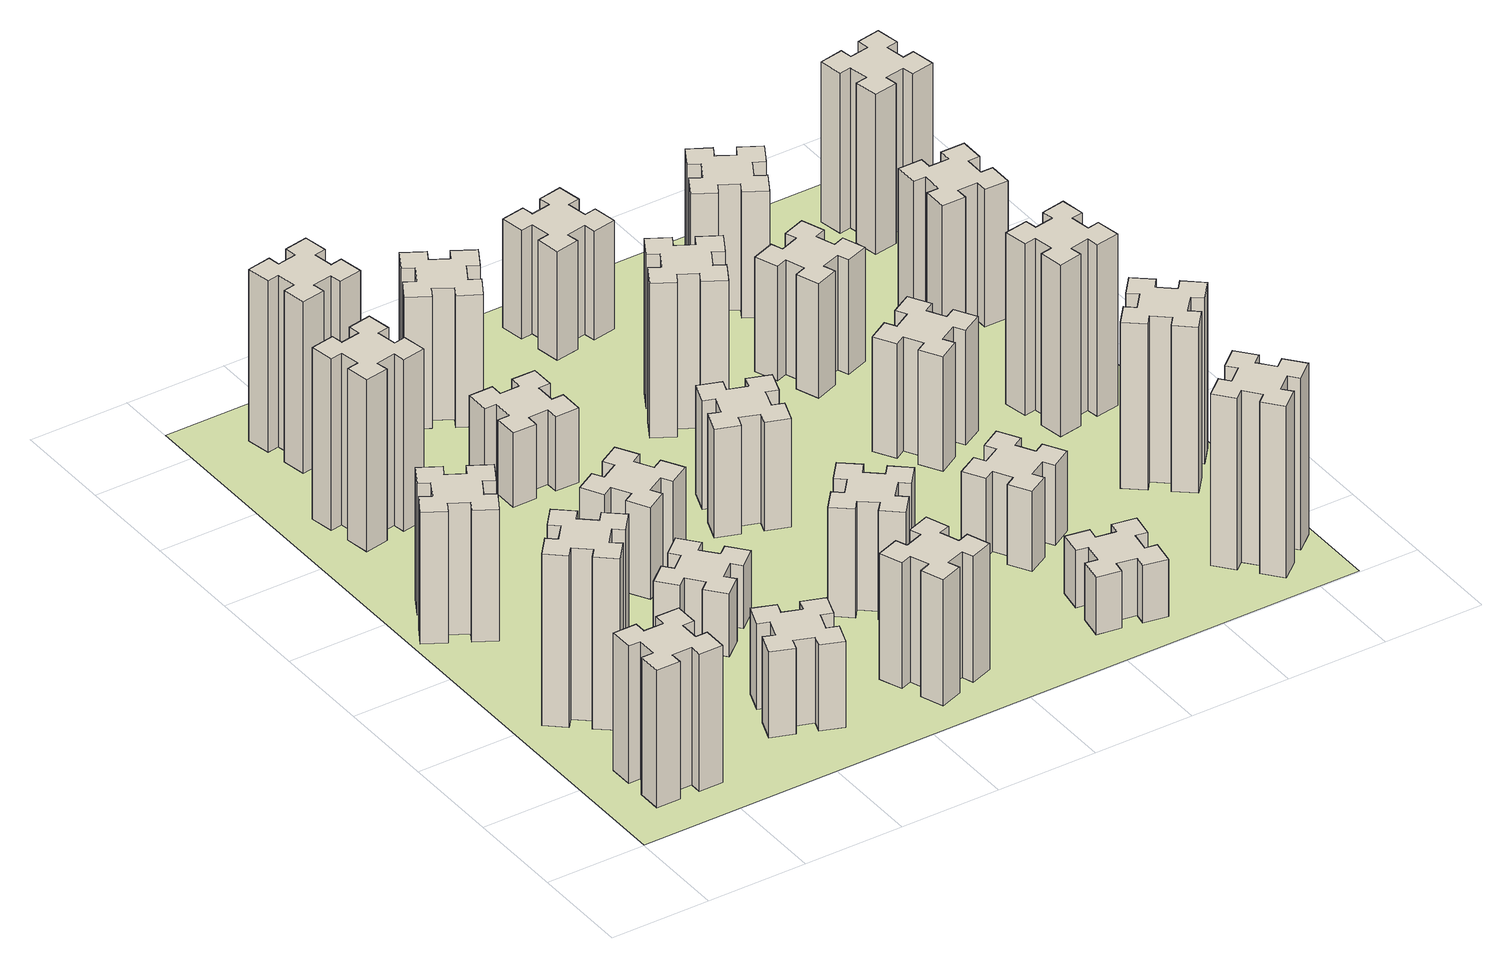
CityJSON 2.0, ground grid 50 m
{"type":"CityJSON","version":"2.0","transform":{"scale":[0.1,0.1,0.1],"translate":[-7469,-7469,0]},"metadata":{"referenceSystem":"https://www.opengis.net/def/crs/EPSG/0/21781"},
"CityObjects":{
"building1":{"type":"Building","attributes":{"class":"1000","function":"1000","usage":"1000","yearOfConstruction":2016,"roofType":"1000","measuredHeight":72,"storeysAboveGround":30,"storeysBelowGround":0},"geometry":[{"type":"Solid","lod":"1","boundaries":[[[[0,1,2,3,4,5,6,7,8,9,10,11,12,13,14,15,16,17,18,19]],[[17,16,20,21]],[[16,15,22,20]],[[15,14,23,22]],[[14,13,24,23]],[[13,12,25,24]],[[12,11,26,25]],[[11,10,27,26]],[[10,9,28,27]],[[9,8,29,28]],[[8,7,30,29]],[[7,6,31,30]],[[6,5,32,31]],[[5,4,33,32]],[[4,3,34,33]],[[3,2,35,34]],[[2,1,36,35]],[[1,0,37,36]],[[0,19,38,37]],[[19,18,39,38]],[[18,17,21,39]],[[24,25,26,27,28,29,30,31,32,33,34,35,36,37,38,39,21,20,22,23]]]]}]},
"building2":{"type":"Building","attributes":{"class":"1000","function":"1000","usage":"1000","yearOfConstruction":2016,"roofType":"1000","measuredHeight":90,"storeysAboveGround":30,"storeysBelowGround":0},"geometry":[{"type":"Solid","lod":"1","boundaries":[[[[40,41,42,43,44,45,46,47,48,49,50,51,52,53,54,55,56,57,58,59]],[[57,56,60,61]],[[56,55,62,60]],[[55,54,63,62]],[[54,53,64,63]],[[53,52,65,64]],[[52,51,66,65]],[[51,50,67,66]],[[50,49,68,67]],[[49,48,69,68]],[[48,47,70,69]],[[47,46,71,70]],[[46,45,72,71]],[[45,44,73,72]],[[44,43,74,73]],[[43,42,75,74]],[[42,41,76,75]],[[41,40,77,76]],[[40,59,78,77]],[[59,58,79,78]],[[58,57,61,79]],[[64,65,66,67,68,69,70,71,72,73,74,75,76,77,78,79,61,60,62,63]]]]}]},
"building3":{"type":"Building","attributes":{"class":"1000","function":"1000","usage":"1000","yearOfConstruction":2016,"roofType":"1000","measuredHeight":69,"storeysAboveGround":30,"storeysBelowGround":0},"geometry":[{"type":"Solid","lod":"1","boundaries":[[[[80,81,82,83,84,85,86,87,88,89,90,91,92,93,94,95,96,97,98,99]],[[97,96,100,101]],[[96,95,102,100]],[[95,94,103,102]],[[94,93,104,103]],[[93,92,105,104]],[[92,91,106,105]],[[91,90,107,106]],[[90,89,108,107]],[[89,88,109,108]],[[88,87,110,109]],[[87,86,111,110]],[[86,85,112,111]],[[85,84,113,112]],[[84,83,114,113]],[[83,82,115,114]],[[82,81,116,115]],[[81,80,117,116]],[[80,99,118,117]],[[99,98,119,118]],[[98,97,101,119]],[[104,105,106,107,108,109,110,111,112,113,114,115,116,117,118,119,101,100,102,103]]]]}]},
"building4":{"type":"Building","attributes":{"class":"1000","function":"1000","usage":"1000","yearOfConstruction":2016,"roofType":"1000","measuredHeight":90,"storeysAboveGround":30,"storeysBelowGround":0},"geometry":[{"type":"Solid","lod":"1","boundaries":[[[[120,121,122,123,124,125,126,127,128,129,130,131,132,133,134,135,136,137,138,139]],[[137,136,140,141]],[[136,135,142,140]],[[135,134,143,142]],[[134,133,144,143]],[[133,132,145,144]],[[132,131,146,145]],[[131,130,147,146]],[[130,129,148,147]],[[129,128,149,148]],[[128,127,150,149]],[[127,126,151,150]],[[126,125,152,151]],[[125,124,153,152]],[[124,123,154,153]],[[123,122,155,154]],[[122,121,156,155]],[[121,120,157,156]],[[120,139,158,157]],[[139,138,159,158]],[[138,137,141,159]],[[144,145,146,147,148,149,150,151,152,153,154,155,156,157,158,159,141,140,142,143]]]]}]},
"building5":{"type":"Building","attributes":{"class":"1000","function":"1000","usage":"1000","yearOfConstruction":2016,"roofType":"1000","measuredHeight":45,"storeysAboveGround":30,"storeysBelowGround":0},"geometry":[{"type":"Solid","lod":"1","boundaries":[[[[160,161,162,163,164,165,166,167,168,169,170,171,172,173,174,175,176,177,178,179]],[[177,176,180,181]],[[176,175,182,180]],[[175,174,183,182]],[[174,173,184,183]],[[173,172,185,184]],[[172,171,186,185]],[[171,170,187,186]],[[170,169,188,187]],[[169,168,189,188]],[[168,167,190,189]],[[167,166,191,190]],[[166,165,192,191]],[[165,164,193,192]],[[164,163,194,193]],[[163,162,195,194]],[[162,161,196,195]],[[161,160,197,196]],[[160,179,198,197]],[[179,178,199,198]],[[178,177,181,199]],[[184,185,186,187,188,189,190,191,192,193,194,195,196,197,198,199,181,180,182,183]]]]}]},
"building6":{"type":"Building","attributes":{"class":"1000","function":"1000","usage":"1000","yearOfConstruction":2016,"roofType":"1000","measuredHeight":90,"storeysAboveGround":30,"storeysBelowGround":0},"geometry":[{"type":"Solid","lod":"1","boundaries":[[[[200,201,202,203,204,205,206,207,208,209,210,211,212,213,214,215,216,217,218,219]],[[217,216,220,221]],[[216,215,222,220]],[[215,214,223,222]],[[214,213,224,223]],[[213,212,225,224]],[[212,211,226,225]],[[211,210,227,226]],[[210,209,228,227]],[[209,208,229,228]],[[208,207,230,229]],[[207,206,231,230]],[[206,205,232,231]],[[205,204,233,232]],[[204,203,234,233]],[[203,202,235,234]],[[202,201,236,235]],[[201,200,237,236]],[[200,219,238,237]],[[219,218,239,238]],[[218,217,221,239]],[[224,225,226,227,228,229,230,231,232,233,234,235,236,237,238,239,221,220,222,223]]]]}]},
"building7":{"type":"Building","attributes":{"class":"1000","function":"1000","usage":"1000","yearOfConstruction":2016,"roofType":"1000","measuredHeight":33,"storeysAboveGround":30,"storeysBelowGround":0},"geometry":[{"type":"Solid","lod":"1","boundaries":[[[[240,241,242,243,244,245,246,247,248,249,250,251,252,253,254,255,256,257,258,259]],[[257,256,260,261]],[[256,255,262,260]],[[255,254,263,262]],[[254,253,264,263]],[[253,252,265,264]],[[252,251,266,265]],[[251,250,267,266]],[[250,249,268,267]],[[249,248,269,268]],[[248,247,270,269]],[[247,246,271,270]],[[246,245,272,271]],[[245,244,273,272]],[[244,243,274,273]],[[243,242,275,274]],[[242,241,276,275]],[[241,240,277,276]],[[240,259,278,277]],[[259,258,279,278]],[[258,257,261,279]],[[264,265,266,267,268,269,270,271,272,273,274,275,276,277,278,279,261,260,262,263]]]]}]},
"building8":{"type":"Building","attributes":{"class":"1000","function":"1000","usage":"1000","yearOfConstruction":2016,"roofType":"1000","measuredHeight":48,"storeysAboveGround":30,"storeysBelowGround":0},"geometry":[{"type":"Solid","lod":"1","boundaries":[[[[280,281,282,283,284,285,286,287,288,289,290,291,292,293,294,295,296,297,298,299]],[[297,296,300,301]],[[296,295,302,300]],[[295,294,303,302]],[[294,293,304,303]],[[293,292,305,304]],[[292,291,306,305]],[[291,290,307,306]],[[290,289,308,307]],[[289,288,309,308]],[[288,287,310,309]],[[287,286,311,310]],[[286,285,312,311]],[[285,284,313,312]],[[284,283,314,313]],[[283,282,315,314]],[[282,281,316,315]],[[281,280,317,316]],[[280,299,318,317]],[[299,298,319,318]],[[298,297,301,319]],[[304,305,306,307,308,309,310,311,312,313,314,315,316,317,318,319,301,300,302,303]]]]}]},
"building9":{"type":"Building","attributes":{"class":"1000","function":"1000","usage":"1000","yearOfConstruction":2016,"roofType":"1000","measuredHeight":66,"storeysAboveGround":30,"storeysBelowGround":0},"geometry":[{"type":"Solid","lod":"1","boundaries":[[[[320,321,322,323,324,325,326,327,328,329,330,331,332,333,334,335,336,337,338,339]],[[337,336,340,341]],[[336,335,342,340]],[[335,334,343,342]],[[334,333,344,343]],[[333,332,345,344]],[[332,331,346,345]],[[331,330,347,346]],[[330,329,348,347]],[[329,328,349,348]],[[328,327,350,349]],[[327,326,351,350]],[[326,325,352,351]],[[325,324,353,352]],[[324,323,354,353]],[[323,322,355,354]],[[322,321,356,355]],[[321,320,357,356]],[[320,339,358,357]],[[339,338,359,358]],[[338,337,341,359]],[[344,345,346,347,348,349,350,351,352,353,354,355,356,357,358,359,341,340,342,343]]]]}]},
"building10":{"type":"Building","attributes":{"class":"1000","function":"1000","usage":"1000","yearOfConstruction":2016,"roofType":"1000","measuredHeight":39,"storeysAboveGround":30,"storeysBelowGround":0},"geometry":[{"type":"Solid","lod":"1","boundaries":[[[[360,361,362,363,364,365,366,367,368,369,370,371,372,373,374,375,376,377,378,379]],[[377,376,380,381]],[[376,375,382,380]],[[375,374,383,382]],[[374,373,384,383]],[[373,372,385,384]],[[372,371,386,385]],[[371,370,387,386]],[[370,369,388,387]],[[369,368,389,388]],[[368,367,390,389]],[[367,366,391,390]],[[366,365,392,391]],[[365,364,393,392]],[[364,363,394,393]],[[363,362,395,394]],[[362,361,396,395]],[[361,360,397,396]],[[360,379,398,397]],[[379,378,399,398]],[[378,377,381,399]],[[384,385,386,387,388,389,390,391,392,393,394,395,396,397,398,399,381,380,382,383]]]]}]},
"building11":{"type":"Building","attributes":{"class":"1000","function":"1000","usage":"1000","yearOfConstruction":2016,"roofType":"1000","measuredHeight":69,"storeysAboveGround":30,"storeysBelowGround":0},"geometry":[{"type":"Solid","lod":"1","boundaries":[[[[400,401,402,403,404,405,406,407,408,409,410,411,412,413,414,415,416,417,418,419]],[[417,416,420,421]],[[416,415,422,420]],[[415,414,423,422]],[[414,413,424,423]],[[413,412,425,424]],[[412,411,426,425]],[[411,410,427,426]],[[410,409,428,427]],[[409,408,429,428]],[[408,407,430,429]],[[407,406,431,430]],[[406,405,432,431]],[[405,404,433,432]],[[404,403,434,433]],[[403,402,435,434]],[[402,401,436,435]],[[401,400,437,436]],[[400,419,438,437]],[[419,418,439,438]],[[418,417,421,439]],[[424,425,426,427,428,429,430,431,432,433,434,435,436,437,438,439,421,420,422,423]]]]}]},
"building12":{"type":"Building","attributes":{"class":"1000","function":"1000","usage":"1000","yearOfConstruction":2016,"roofType":"1000","measuredHeight":57,"storeysAboveGround":30,"storeysBelowGround":0},"geometry":[{"type":"Solid","lod":"1","boundaries":[[[[440,441,442,443,444,445,446,447,448,449,450,451,452,453,454,455,456,457,458,459]],[[457,456,460,461]],[[456,455,462,460]],[[455,454,463,462]],[[454,453,464,463]],[[453,452,465,464]],[[452,451,466,465]],[[451,450,467,466]],[[450,449,468,467]],[[449,448,469,468]],[[448,447,470,469]],[[447,446,471,470]],[[446,445,472,471]],[[445,444,473,472]],[[444,443,474,473]],[[443,442,475,474]],[[442,441,476,475]],[[441,440,477,476]],[[440,459,478,477]],[[459,458,479,478]],[[458,457,461,479]],[[464,465,466,467,468,469,470,471,472,473,474,475,476,477,478,479,461,460,462,463]]]]}]},
"building13":{"type":"Building","attributes":{"class":"1000","function":"1000","usage":"1000","yearOfConstruction":2016,"roofType":"1000","measuredHeight":57,"storeysAboveGround":30,"storeysBelowGround":0},"geometry":[{"type":"Solid","lod":"1","boundaries":[[[[480,481,482,483,484,485,486,487,488,489,490,491,492,493,494,495,496,497,498,499]],[[497,496,500,501]],[[496,495,502,500]],[[495,494,503,502]],[[494,493,504,503]],[[493,492,505,504]],[[492,491,506,505]],[[491,490,507,506]],[[490,489,508,507]],[[489,488,509,508]],[[488,487,510,509]],[[487,486,511,510]],[[486,485,512,511]],[[485,484,513,512]],[[484,483,514,513]],[[483,482,515,514]],[[482,481,516,515]],[[481,480,517,516]],[[480,499,518,517]],[[499,498,519,518]],[[498,497,501,519]],[[504,505,506,507,508,509,510,511,512,513,514,515,516,517,518,519,501,500,502,503]]]]}]},
"building14":{"type":"Building","attributes":{"class":"1000","function":"1000","usage":"1000","yearOfConstruction":2016,"roofType":"1000","measuredHeight":81,"storeysAboveGround":30,"storeysBelowGround":0},"geometry":[{"type":"Solid","lod":"1","boundaries":[[[[520,521,522,523,524,525,526,527,528,529,530,531,532,533,534,535,536,537,538,539]],[[537,536,540,541]],[[536,535,542,540]],[[535,534,543,542]],[[534,533,544,543]],[[533,532,545,544]],[[532,531,546,545]],[[531,530,547,546]],[[530,529,548,547]],[[529,528,549,548]],[[528,527,550,549]],[[527,526,551,550]],[[526,525,552,551]],[[525,524,553,552]],[[524,523,554,553]],[[523,522,555,554]],[[522,521,556,555]],[[521,520,557,556]],[[520,539,558,557]],[[539,538,559,558]],[[538,537,541,559]],[[544,545,546,547,548,549,550,551,552,553,554,555,556,557,558,559,541,540,542,543]]]]}]},
"building15":{"type":"Building","attributes":{"class":"1000","function":"1000","usage":"1000","yearOfConstruction":2016,"roofType":"1000","measuredHeight":30,"storeysAboveGround":30,"storeysBelowGround":0},"geometry":[{"type":"Solid","lod":"1","boundaries":[[[[560,561,562,563,564,565,566,567,568,569,570,571,572,573,574,575,576,577,578,579]],[[577,576,580,581]],[[576,575,582,580]],[[575,574,583,582]],[[574,573,584,583]],[[573,572,585,584]],[[572,571,586,585]],[[571,570,587,586]],[[570,569,588,587]],[[569,568,589,588]],[[568,567,590,589]],[[567,566,591,590]],[[566,565,592,591]],[[565,564,593,592]],[[564,563,594,593]],[[563,562,595,594]],[[562,561,596,595]],[[561,560,597,596]],[[560,579,598,597]],[[579,578,599,598]],[[578,577,581,599]],[[584,585,586,587,588,589,590,591,592,593,594,595,596,597,598,599,581,580,582,583]]]]}]},
"building16":{"type":"Building","attributes":{"class":"1000","function":"1000","usage":"1000","yearOfConstruction":2016,"roofType":"1000","measuredHeight":57,"storeysAboveGround":30,"storeysBelowGround":0},"geometry":[{"type":"Solid","lod":"1","boundaries":[[[[600,601,602,603,604,605,606,607,608,609,610,611,612,613,614,615,616,617,618,619]],[[617,616,620,621]],[[616,615,622,620]],[[615,614,623,622]],[[614,613,624,623]],[[613,612,625,624]],[[612,611,626,625]],[[611,610,627,626]],[[610,609,628,627]],[[609,608,629,628]],[[608,607,630,629]],[[607,606,631,630]],[[606,605,632,631]],[[605,604,633,632]],[[604,603,634,633]],[[603,602,635,634]],[[602,601,636,635]],[[601,600,637,636]],[[600,619,638,637]],[[619,618,639,638]],[[618,617,621,639]],[[624,625,626,627,628,629,630,631,632,633,634,635,636,637,638,639,621,620,622,623]]]]}]},
"building17":{"type":"Building","attributes":{"class":"1000","function":"1000","usage":"1000","yearOfConstruction":2016,"roofType":"1000","measuredHeight":42,"storeysAboveGround":30,"storeysBelowGround":0},"geometry":[{"type":"Solid","lod":"1","boundaries":[[[[640,641,642,643,644,645,646,647,648,649,650,651,652,653,654,655,656,657,658,659]],[[657,656,660,661]],[[656,655,662,660]],[[655,654,663,662]],[[654,653,664,663]],[[653,652,665,664]],[[652,651,666,665]],[[651,650,667,666]],[[650,649,668,667]],[[649,648,669,668]],[[648,647,670,669]],[[647,646,671,670]],[[646,645,672,671]],[[645,644,673,672]],[[644,643,674,673]],[[643,642,675,674]],[[642,641,676,675]],[[641,640,677,676]],[[640,659,678,677]],[[659,658,679,678]],[[658,657,661,679]],[[664,665,666,667,668,669,670,671,672,673,674,675,676,677,678,679,661,660,662,663]]]]}]},
"building18":{"type":"Building","attributes":{"class":"1000","function":"1000","usage":"1000","yearOfConstruction":2016,"roofType":"1000","measuredHeight":60,"storeysAboveGround":30,"storeysBelowGround":0},"geometry":[{"type":"Solid","lod":"1","boundaries":[[[[680,681,682,683,684,685,686,687,688,689,690,691,692,693,694,695,696,697,698,699]],[[697,696,700,701]],[[696,695,702,700]],[[695,694,703,702]],[[694,693,704,703]],[[693,692,705,704]],[[692,691,706,705]],[[691,690,707,706]],[[690,689,708,707]],[[689,688,709,708]],[[688,687,710,709]],[[687,686,711,710]],[[686,685,712,711]],[[685,684,713,712]],[[684,683,714,713]],[[683,682,715,714]],[[682,681,716,715]],[[681,680,717,716]],[[680,699,718,717]],[[699,698,719,718]],[[698,697,701,719]],[[704,705,706,707,708,709,710,711,712,713,714,715,716,717,718,719,701,700,702,703]]]]}]},
"building19":{"type":"Building","attributes":{"class":"1000","function":"1000","usage":"1000","yearOfConstruction":2016,"roofType":"1000","measuredHeight":60,"storeysAboveGround":30,"storeysBelowGround":0},"geometry":[{"type":"Solid","lod":"1","boundaries":[[[[720,721,722,723,724,725,726,727,728,729,730,731,732,733,734,735,736,737,738,739]],[[737,736,740,741]],[[736,735,742,740]],[[735,734,743,742]],[[734,733,744,743]],[[733,732,745,744]],[[732,731,746,745]],[[731,730,747,746]],[[730,729,748,747]],[[729,728,749,748]],[[728,727,750,749]],[[727,726,751,750]],[[726,725,752,751]],[[725,724,753,752]],[[724,723,754,753]],[[723,722,755,754]],[[722,721,756,755]],[[721,720,757,756]],[[720,739,758,757]],[[739,738,759,758]],[[738,737,741,759]],[[744,745,746,747,748,749,750,751,752,753,754,755,756,757,758,759,741,740,742,743]]]]}]},
"building20":{"type":"Building","attributes":{"class":"1000","function":"1000","usage":"1000","yearOfConstruction":2016,"roofType":"1000","measuredHeight":90,"storeysAboveGround":30,"storeysBelowGround":0},"geometry":[{"type":"Solid","lod":"1","boundaries":[[[[760,761,762,763,764,765,766,767,768,769,770,771,772,773,774,775,776,777,778,779]],[[777,776,780,781]],[[776,775,782,780]],[[775,774,783,782]],[[774,773,784,783]],[[773,772,785,784]],[[772,771,786,785]],[[771,770,787,786]],[[770,769,788,787]],[[769,768,789,788]],[[768,767,790,789]],[[767,766,791,790]],[[766,765,792,791]],[[765,764,793,792]],[[764,763,794,793]],[[763,762,795,794]],[[762,761,796,795]],[[761,760,797,796]],[[760,779,798,797]],[[779,778,799,798]],[[778,777,781,799]],[[784,785,786,787,788,789,790,791,792,793,794,795,796,797,798,799,781,780,782,783]]]]}]},
"building21":{"type":"Building","attributes":{"class":"1000","function":"1000","usage":"1000","yearOfConstruction":2016,"roofType":"1000","measuredHeight":66,"storeysAboveGround":30,"storeysBelowGround":0},"geometry":[{"type":"Solid","lod":"1","boundaries":[[[[800,801,802,803,804,805,806,807,808,809,810,811,812,813,814,815,816,817,818,819]],[[817,816,820,821]],[[816,815,822,820]],[[815,814,823,822]],[[814,813,824,823]],[[813,812,825,824]],[[812,811,826,825]],[[811,810,827,826]],[[810,809,828,827]],[[809,808,829,828]],[[808,807,830,829]],[[807,806,831,830]],[[806,805,832,831]],[[805,804,833,832]],[[804,803,834,833]],[[803,802,835,834]],[[802,801,836,835]],[[801,800,837,836]],[[800,819,838,837]],[[819,818,839,838]],[[818,817,821,839]],[[824,825,826,827,828,829,830,831,832,833,834,835,836,837,838,839,821,820,822,823]]]]}]},
"building22":{"type":"Building","attributes":{"class":"1000","function":"1000","usage":"1000","yearOfConstruction":2016,"roofType":"1000","measuredHeight":87,"storeysAboveGround":30,"storeysBelowGround":0},"geometry":[{"type":"Solid","lod":"1","boundaries":[[[[840,841,842,843,844,845,846,847,848,849,850,851,852,853,854,855,856,857,858,859]],[[857,856,860,861]],[[856,855,862,860]],[[855,854,863,862]],[[854,853,864,863]],[[853,852,865,864]],[[852,851,866,865]],[[851,850,867,866]],[[850,849,868,867]],[[849,848,869,868]],[[848,847,870,869]],[[847,846,871,870]],[[846,845,872,871]],[[845,844,873,872]],[[844,843,874,873]],[[843,842,875,874]],[[842,841,876,875]],[[841,840,877,876]],[[840,859,878,877]],[[859,858,879,878]],[[858,857,861,879]],[[864,865,866,867,868,869,870,871,872,873,874,875,876,877,878,879,861,860,862,863]]]]}]},
"building23":{"type":"Building","attributes":{"class":"1000","function":"1000","usage":"1000","yearOfConstruction":2016,"roofType":"1000","measuredHeight":90,"storeysAboveGround":30,"storeysBelowGround":0},"geometry":[{"type":"Solid","lod":"1","boundaries":[[[[880,881,882,883,884,885,886,887,888,889,890,891,892,893,894,895,896,897,898,899]],[[897,896,900,901]],[[896,895,902,900]],[[895,894,903,902]],[[894,893,904,903]],[[893,892,905,904]],[[892,891,906,905]],[[891,890,907,906]],[[890,889,908,907]],[[889,888,909,908]],[[888,887,910,909]],[[887,886,911,910]],[[886,885,912,911]],[[885,884,913,912]],[[884,883,914,913]],[[883,882,915,914]],[[882,881,916,915]],[[881,880,917,916]],[[880,899,918,917]],[[899,898,919,918]],[[898,897,901,919]],[[904,905,906,907,908,909,910,911,912,913,914,915,916,917,918,919,901,900,902,903]]]]}]},
"building24":{"type":"Building","attributes":{"class":"1000","function":"1000","usage":"1000","yearOfConstruction":2016,"roofType":"1000","measuredHeight":72,"storeysAboveGround":30,"storeysBelowGround":0},"geometry":[{"type":"Solid","lod":"1","boundaries":[[[[920,921,922,923,924,925,926,927,928,929,930,931,932,933,934,935,936,937,938,939]],[[937,936,940,941]],[[936,935,942,940]],[[935,934,943,942]],[[934,933,944,943]],[[933,932,945,944]],[[932,931,946,945]],[[931,930,947,946]],[[930,929,948,947]],[[929,928,949,948]],[[928,927,950,949]],[[927,926,951,950]],[[926,925,952,951]],[[925,924,953,952]],[[924,923,954,953]],[[923,922,955,954]],[[922,921,956,955]],[[921,920,957,956]],[[920,939,958,957]],[[939,938,959,958]],[[938,937,941,959]],[[944,945,946,947,948,949,950,951,952,953,954,955,956,957,958,959,941,940,942,943]]]]}]},
"building25":{"type":"Building","attributes":{"class":"1000","function":"1000","usage":"1000","yearOfConstruction":2016,"roofType":"1000","measuredHeight":84,"storeysAboveGround":30,"storeysBelowGround":0},"geometry":[{"type":"Solid","lod":"1","boundaries":[[[[960,961,962,963,964,965,966,967,968,969,970,971,972,973,974,975,976,977,978,979]],[[977,976,980,981]],[[976,975,982,980]],[[975,974,983,982]],[[974,973,984,983]],[[973,972,985,984]],[[972,971,986,985]],[[971,970,987,986]],[[970,969,988,987]],[[969,968,989,988]],[[968,967,990,989]],[[967,966,991,990]],[[966,965,992,991]],[[965,964,993,992]],[[964,963,994,993]],[[963,962,995,994]],[[962,961,996,995]],[[961,960,997,996]],[[960,979,998,997]],[[979,978,999,998]],[[978,977,981,999]],[[984,985,986,987,988,989,990,991,992,993,994,995,996,997,998,999,981,980,982,983]]]]}]},
"landuse1":{"type":"LandUse","attributes":{"name":"plot1","function":"1010"},"geometry":[{"type":"MultiSurface","lod":"1","boundaries":[[[1000,1001,1002,1003]]]}]}
},
"vertices":[
[325,265,0],[425,265,0],[425,205,0],[545,205,0],[545,325,0],[485,325,0],[485,425,0],[545,425,0],[545,545,0],[425,545,0],[425,485,0],[325,485,0],[325,545,0],[205,545,0],[205,425,0],[265,425,0],[265,325,0],[205,325,0],[205,205,0],[325,205,0],[265,325,720],[205,325,720],[265,425,720],[205,425,720],[205,545,720],[325,545,720],[325,485,720],[425,485,720],[425,545,720],[545,545,720],[545,425,720],[485,425,720],[485,325,720],[545,325,720],[545,205,720],[425,205,720],[425,265,720],[325,265,720],[325,205,720],[205,205,720],
[484,1067,0],[408,1132,0],[446,1178,0],[354,1255,0],[277,1163,0],[323,1124,0],[259,1048,0],[213,1086,0],[136,994,0],[228,917,0],[266,963,0],[343,899,0],[304,853,0],[396,776,0],[473,868,0],[427,906,0],[492,983,0],[538,944,0],[615,1036,0],[523,1113,0],[492,983,900],[538,944,900],[427,906,900],[473,868,900],[396,776,900],[304,853,900],[343,899,900],[266,963,900],[228,917,900],[136,994,900],[213,1086,900],[259,1048,900],[323,1124,900],[277,1163,900],[354,1255,900],[446,1178,900],[408,1132,900],[484,1067,900],[523,1113,900],[615,1036,900],
[374,1926,0],[287,1976,0],[317,2028,0],[213,2088,0],[153,1984,0],[205,1954,0],[155,1867,0],[103,1897,0],[43,1793,0],[147,1733,0],[177,1785,0],[264,1735,0],[234,1683,0],[338,1623,0],[398,1727,0],[346,1757,0],[396,1844,0],[448,1814,0],[508,1918,0],[404,1978,0],[396,1844,690],[448,1814,690],[346,1757,690],[398,1727,690],[338,1623,690],[234,1683,690],[264,1735,690],[177,1785,690],[147,1733,690],[43,1793,690],[103,1897,690],[155,1867,690],[205,1954,690],[153,1984,690],[213,2088,690],[317,2028,690],[287,1976,690],[374,1926,690],[404,1978,690],[508,1918,690],
[405,2812,0],[307,2795,0],[297,2854,0],[178,2833,0],[199,2715,0],[258,2725,0],[276,2627,0],[217,2617,0],[237,2498,0],[356,2519,0],[345,2578,0],[444,2596,0],[454,2537,0],[572,2557,0],[551,2676,0],[492,2665,0],[475,2764,0],[534,2774,0],[513,2892,0],[395,2871,0],[475,2764,900],[534,2774,900],[492,2665,900],[551,2676,900],[572,2557,900],[454,2537,900],[444,2596,900],[345,2578,900],[356,2519,900],[237,2498,900],[217,2617,900],[276,2627,900],[258,2725,900],[199,2715,900],[178,2833,900],[297,2854,900],[307,2795,900],[405,2812,900],[395,2871,900],[513,2892,900],
[1202,391,0],[1236,485,0],[1292,464,0],[1333,577,0],[1220,618,0],[1200,562,0],[1106,596,0],[1127,652,0],[1014,693,0],[973,580,0],[1029,560,0],[995,466,0],[939,487,0],[897,374,0],[1010,333,0],[1031,389,0],[1125,355,0],[1104,299,0],[1217,257,0],[1258,370,0],[1125,355,450],[1104,299,450],[1031,389,450],[1010,333,450],[897,374,450],[939,487,450],[995,466,450],[1029,560,450],[973,580,450],[1014,693,450],[1127,652,450],[1106,596,450],[1200,562,450],[1220,618,450],[1333,577,450],[1292,464,450],[1236,485,450],[1202,391,450],[1258,370,450],[1217,257,450],
[592,3305,0],[575,3404,0],[634,3414,0],[613,3532,0],[495,3511,0],[505,3452,0],[407,3435,0],[397,3494,0],[278,3473,0],[299,3355,0],[358,3365,0],[376,3267,0],[317,3257,0],[337,3138,0],[456,3159,0],[445,3218,0],[544,3236,0],[554,3177,0],[672,3197,0],[651,3316,0],[544,3236,900],[554,3177,900],[445,3218,900],[456,3159,900],[337,3138,900],[317,3257,900],[376,3267,900],[358,3365,900],[299,3355,900],[278,3473,900],[397,3494,900],[407,3435,900],[505,3452,900],[495,3511,900],[613,3532,900],[634,3414,900],[575,3404,900],[592,3305,900],[651,3316,900],[672,3197,900],
[1083,1332,0],[1006,1267,0],[968,1313,0],[876,1236,0],[953,1144,0],[999,1183,0],[1063,1106,0],[1017,1068,0],[1094,976,0],[1186,1053,0],[1148,1099,0],[1224,1163,0],[1263,1117,0],[1355,1194,0],[1278,1286,0],[1232,1248,0],[1167,1324,0],[1213,1363,0],[1136,1455,0],[1044,1378,0],[1167,1324,330],[1213,1363,330],[1232,1248,330],[1278,1286,330],[1355,1194,330],[1263,1117,330],[1224,1163,330],[1148,1099,330],[1186,1053,330],[1094,976,330],[1017,1068,330],[1063,1106,330],[999,1183,330],[953,1144,330],[876,1236,330],[968,1313,330],[1006,1267,330],[1083,1332,330],[1044,1378,330],[1136,1455,330],
[995,1744,0],[1045,1657,0],[993,1627,0],[1053,1523,0],[1157,1583,0],[1127,1635,0],[1214,1685,0],[1244,1633,0],[1348,1693,0],[1288,1797,0],[1236,1767,0],[1186,1854,0],[1238,1884,0],[1178,1988,0],[1074,1928,0],[1104,1876,0],[1017,1826,0],[987,1878,0],[883,1818,0],[943,1714,0],[1017,1826,480],[987,1878,480],[1104,1876,480],[1074,1928,480],[1178,1988,480],[1238,1884,480],[1186,1854,480],[1236,1767,480],[1288,1797,480],[1348,1693,480],[1244,1633,480],[1214,1685,480],[1127,1635,480],[1157,1583,480],[1053,1523,480],[993,1627,480],[1045,1657,480],[995,1744,480],[943,1714,480],[883,1818,480],
[1765,496,0],[1671,462,0],[1650,518,0],[1537,477,0],[1579,364,0],[1635,385,0],[1669,291,0],[1613,270,0],[1654,157,0],[1767,199,0],[1746,255,0],[1840,289,0],[1860,233,0],[1973,274,0],[1932,387,0],[1876,366,0],[1842,460,0],[1898,480,0],[1857,593,0],[1744,552,0],[1842,460,660],[1898,480,660],[1876,366,660],[1932,387,660],[1973,274,660],[1860,233,660],[1840,289,660],[1746,255,660],[1767,199,660],[1654,157,660],[1613,270,660],[1669,291,660],[1635,385,660],[1579,364,660],[1537,477,660],[1650,518,660],[1671,462,660],[1765,496,660],[1744,552,660],[1857,593,660],
[1005,2645,0],[1005,2545,0],[945,2545,0],[945,2425,0],[1065,2425,0],[1065,2485,0],[1165,2485,0],[1165,2425,0],[1285,2425,0],[1285,2545,0],[1225,2545,0],[1225,2645,0],[1285,2645,0],[1285,2765,0],[1165,2765,0],[1165,2705,0],[1065,2705,0],[1065,2765,0],[945,2765,0],[945,2645,0],[1065,2705,390],[1065,2765,390],[1165,2705,390],[1165,2765,390],[1285,2765,390],[1285,2645,390],[1225,2645,390],[1225,2545,390],[1285,2545,390],[1285,2425,390],[1165,2425,390],[1165,2485,390],[1065,2485,390],[1065,2425,390],[945,2425,390],[945,2545,390],[1005,2545,390],[1005,2645,390],[945,2645,390],[945,2765,390],
[1186,3137,0],[1236,3224,0],[1288,3194,0],[1348,3298,0],[1244,3358,0],[1214,3306,0],[1127,3356,0],[1157,3408,0],[1053,3468,0],[993,3364,0],[1045,3334,0],[995,3247,0],[943,3277,0],[883,3173,0],[987,3113,0],[1017,3165,0],[1104,3115,0],[1074,3063,0],[1178,3003,0],[1238,3107,0],[1104,3115,690],[1074,3063,690],[1017,3165,690],[987,3113,690],[883,3173,690],[943,3277,690],[995,3247,690],[1045,3334,690],[993,3364,690],[1053,3468,690],[1157,3408,690],[1127,3356,690],[1214,3306,690],[1244,3358,690],[1348,3298,690],[1288,3194,690],[1236,3224,690],[1186,3137,690],[1238,3107,690],[1178,3003,690],
[1803,1124,0],[1739,1048,0],[1693,1086,0],[1616,994,0],[1708,917,0],[1746,963,0],[1823,899,0],[1784,853,0],[1876,776,0],[1953,868,0],[1907,906,0],[1972,983,0],[2018,944,0],[2095,1036,0],[2003,1113,0],[1964,1067,0],[1888,1132,0],[1926,1178,0],[1834,1255,0],[1757,1163,0],[1888,1132,570],[1926,1178,570],[1964,1067,570],[2003,1113,570],[2095,1036,570],[2018,944,570],[1972,983,570],[1907,906,570],[1953,868,570],[1876,776,570],[1784,853,570],[1823,899,570],[1746,963,570],[1708,917,570],[1616,994,570],[1693,1086,570],[1739,1048,570],[1803,1124,570],[1757,1163,570],[1834,1255,570],
[1842,1771,0],[1876,1865,0],[1932,1844,0],[1973,1957,0],[1860,1998,0],[1840,1942,0],[1746,1976,0],[1767,2032,0],[1654,2073,0],[1613,1960,0],[1669,1940,0],[1635,1846,0],[1579,1867,0],[1537,1754,0],[1650,1713,0],[1671,1769,0],[1765,1735,0],[1744,1679,0],[1857,1637,0],[1898,1750,0],[1765,1735,570],[1744,1679,570],[1671,1769,570],[1650,1713,570],[1537,1754,570],[1579,1867,570],[1635,1846,570],[1669,1940,570],[1613,1960,570],[1654,2073,570],[1767,2032,570],[1746,1976,570],[1840,1942,570],[1860,1998,570],[1973,1957,570],[1932,1844,570],[1876,1865,570],[1842,1771,570],[1898,1750,570],[1857,1637,570],
[2054,2666,0],[1967,2716,0],[1997,2768,0],[1893,2828,0],[1833,2724,0],[1885,2694,0],[1835,2607,0],[1783,2637,0],[1723,2533,0],[1827,2473,0],[1857,2525,0],[1944,2475,0],[1914,2423,0],[2018,2363,0],[2078,2467,0],[2026,2497,0],[2076,2584,0],[2128,2554,0],[2188,2658,0],[2084,2718,0],[2076,2584,810],[2128,2554,810],[2026,2497,810],[2078,2467,810],[2018,2363,810],[1914,2423,810],[1944,2475,810],[1857,2525,810],[1827,2473,810],[1723,2533,810],[1783,2637,810],[1835,2607,810],[1885,2694,810],[1833,2724,810],[1893,2828,810],[1997,2768,810],[1967,2716,810],[2054,2666,810],[2084,2718,810],[2188,2658,810],
[2596,444,0],[2578,345,0],[2519,356,0],[2498,237,0],[2617,217,0],[2627,276,0],[2725,258,0],[2715,199,0],[2833,178,0],[2854,297,0],[2795,307,0],[2812,405,0],[2871,395,0],[2892,513,0],[2774,534,0],[2764,475,0],[2665,492,0],[2676,551,0],[2557,572,0],[2537,454,0],[2665,492,300],[2676,551,300],[2764,475,300],[2774,534,300],[2892,513,300],[2871,395,300],[2812,405,300],[2795,307,300],[2854,297,300],[2833,178,300],[2715,199,300],[2725,258,300],[2627,276,300],[2617,217,300],[2498,237,300],[2519,356,300],[2578,345,300],[2596,444,300],[2537,454,300],[2557,572,300],
[1738,3465,0],[1756,3367,0],[1697,3357,0],[1717,3238,0],[1836,3259,0],[1825,3318,0],[1924,3336,0],[1934,3277,0],[2052,3297,0],[2031,3416,0],[1972,3405,0],[1955,3504,0],[2014,3514,0],[1993,3632,0],[1875,3611,0],[1885,3552,0],[1787,3535,0],[1777,3594,0],[1658,3573,0],[1679,3455,0],[1787,3535,570],[1777,3594,570],[1885,3552,570],[1875,3611,570],[1993,3632,570],[2014,3514,570],[1955,3504,570],[1972,3405,570],[2031,3416,570],[2052,3297,570],[1934,3277,570],[1924,3336,570],[1825,3318,570],[1836,3259,570],[1717,3238,570],[1697,3357,570],[1756,3367,570],[1738,3465,570],[1679,3455,570],[1658,3573,570],
[2716,1027,0],[2666,1114,0],[2718,1144,0],[2658,1248,0],[2554,1188,0],[2584,1136,0],[2497,1086,0],[2467,1138,0],[2363,1078,0],[2423,974,0],[2475,1004,0],[2525,917,0],[2473,887,0],[2533,783,0],[2637,843,0],[2607,895,0],[2694,945,0],[2724,893,0],[2828,953,0],[2768,1057,0],[2694,945,420],[2724,893,420],[2607,895,420],[2637,843,420],[2533,783,420],[2473,887,420],[2525,917,420],[2475,1004,420],[2423,974,420],[2363,1078,420],[2467,1138,420],[2497,1086,420],[2584,1136,420],[2554,1188,420],[2658,1248,420],[2718,1144,420],[2666,1114,420],[2716,1027,420],[2768,1057,420],[2828,953,420],
[2816,1867,0],[2766,1954,0],[2818,1984,0],[2758,2088,0],[2654,2028,0],[2684,1976,0],[2597,1926,0],[2567,1978,0],[2463,1918,0],[2523,1814,0],[2575,1844,0],[2625,1757,0],[2573,1727,0],[2633,1623,0],[2737,1683,0],[2707,1735,0],[2794,1785,0],[2824,1733,0],[2928,1793,0],[2868,1897,0],[2794,1785,600],[2824,1733,600],[2707,1735,600],[2737,1683,600],[2633,1623,600],[2573,1727,600],[2625,1757,600],[2575,1844,600],[2523,1814,600],[2463,1918,600],[2567,1978,600],[2597,1926,600],[2684,1976,600],[2654,2028,600],[2758,2088,600],[2818,1984,600],[2766,1954,600],[2816,1867,600],[2868,1897,600],[2928,1793,600],
[2586,2475,0],[2680,2509,0],[2700,2453,0],[2813,2494,0],[2772,2607,0],[2716,2586,0],[2682,2680,0],[2738,2700,0],[2697,2813,0],[2584,2772,0],[2605,2716,0],[2511,2682,0],[2490,2738,0],[2377,2697,0],[2419,2584,0],[2475,2605,0],[2509,2511,0],[2453,2490,0],[2494,2377,0],[2607,2419,0],[2509,2511,600],[2453,2490,600],[2475,2605,600],[2419,2584,600],[2377,2697,600],[2490,2738,600],[2511,2682,600],[2605,2716,600],[2584,2772,600],[2697,2813,600],[2738,2700,600],[2682,2680,600],[2716,2586,600],[2772,2607,600],[2813,2494,600],[2700,2453,600],[2680,2509,600],[2586,2475,600],[2607,2419,600],[2494,2377,600],
[3468,259,0],[3544,323,0],[3583,277,0],[3675,354,0],[3598,446,0],[3552,408,0],[3487,484,0],[3533,523,0],[3456,615,0],[3364,538,0],[3403,492,0],[3326,427,0],[3288,473,0],[3196,396,0],[3273,304,0],[3319,343,0],[3383,266,0],[3337,228,0],[3414,136,0],[3506,213,0],[3383,266,900],[3337,228,900],[3319,343,900],[3273,304,900],[3196,396,900],[3288,473,900],[3326,427,900],[3403,492,900],[3364,538,900],[3456,615,900],[3533,523,900],[3487,484,900],[3552,408,900],[3598,446,900],[3675,354,900],[3583,277,900],[3544,323,900],[3468,259,900],[3506,213,900],[3414,136,900],
[2694,3306,0],[2607,3356,0],[2637,3408,0],[2533,3468,0],[2473,3364,0],[2525,3334,0],[2475,3247,0],[2423,3277,0],[2363,3173,0],[2467,3113,0],[2497,3165,0],[2584,3115,0],[2554,3063,0],[2658,3003,0],[2718,3107,0],[2666,3137,0],[2716,3224,0],[2768,3194,0],[2828,3298,0],[2724,3358,0],[2716,3224,660],[2768,3194,660],[2666,3137,660],[2718,3107,660],[2658,3003,660],[2554,3063,660],[2584,3115,660],[2497,3165,660],[2467,3113,660],[2363,3173,660],[2423,3277,660],[2475,3247,660],[2525,3334,660],[2473,3364,660],[2533,3468,660],[2637,3408,660],[2607,3356,660],[2694,3306,660],[2724,3358,660],[2828,3298,660],
[3487,1006,0],[3552,1083,0],[3598,1044,0],[3675,1136,0],[3583,1213,0],[3544,1167,0],[3468,1232,0],[3506,1278,0],[3414,1355,0],[3337,1263,0],[3383,1224,0],[3319,1148,0],[3273,1186,0],[3196,1094,0],[3288,1017,0],[3326,1063,0],[3403,999,0],[3364,953,0],[3456,876,0],[3533,968,0],[3403,999,870],[3364,953,870],[3326,1063,870],[3288,1017,870],[3196,1094,870],[3273,1186,870],[3319,1148,870],[3383,1224,870],[3337,1263,870],[3414,1355,870],[3506,1278,870],[3468,1232,870],[3544,1167,870],[3583,1213,870],[3675,1136,870],[3598,1044,870],[3552,1083,870],[3487,1006,870],[3533,968,870],[3456,876,870],
[3365,1872,0],[3267,1855,0],[3257,1914,0],[3138,1893,0],[3159,1775,0],[3218,1785,0],[3236,1687,0],[3177,1677,0],[3197,1558,0],[3316,1579,0],[3305,1638,0],[3404,1656,0],[3414,1597,0],[3532,1617,0],[3511,1736,0],[3452,1725,0],[3435,1824,0],[3494,1834,0],[3473,1952,0],[3355,1931,0],[3435,1824,900],[3494,1834,900],[3452,1725,900],[3511,1736,900],[3532,1617,900],[3414,1597,900],[3404,1656,900],[3305,1638,900],[3316,1579,900],[3197,1558,900],[3177,1677,900],[3236,1687,900],[3218,1785,900],[3159,1775,900],[3138,1893,900],[3257,1914,900],[3267,1855,900],[3365,1872,900],[3355,1931,900],[3473,1952,900],
[3385,2705,0],[3285,2705,0],[3285,2765,0],[3165,2765,0],[3165,2645,0],[3225,2645,0],[3225,2545,0],[3165,2545,0],[3165,2425,0],[3285,2425,0],[3285,2485,0],[3385,2485,0],[3385,2425,0],[3505,2425,0],[3505,2545,0],[3445,2545,0],[3445,2645,0],[3505,2645,0],[3505,2765,0],[3385,2765,0],[3445,2645,720],[3505,2645,720],[3445,2545,720],[3505,2545,720],[3505,2425,720],[3385,2425,720],[3385,2485,720],[3285,2485,720],[3285,2425,720],[3165,2425,720],[3165,2545,720],[3225,2545,720],[3225,2645,720],[3165,2645,720],[3165,2765,720],[3285,2765,720],[3285,2705,720],[3385,2705,720],[3385,2765,720],[3505,2765,720],
[3552,3305,0],[3535,3404,0],[3594,3414,0],[3573,3532,0],[3455,3511,0],[3465,3452,0],[3367,3435,0],[3357,3494,0],[3238,3473,0],[3259,3355,0],[3318,3365,0],[3336,3267,0],[3277,3257,0],[3297,3138,0],[3416,3159,0],[3405,3218,0],[3504,3236,0],[3514,3177,0],[3632,3197,0],[3611,3316,0],[3504,3236,840],[3514,3177,840],[3405,3218,840],[3416,3159,840],[3297,3138,840],[3277,3257,840],[3336,3267,840],[3318,3365,840],[3259,3355,840],[3238,3473,840],[3357,3494,840],[3367,3435,840],[3465,3452,840],[3455,3511,840],[3573,3532,840],[3594,3414,840],[3535,3404,840],[3552,3305,840],[3611,3316,840],[3632,3197,840],
[5,3705,0],[3705,3705,0],[3705,5,0],[5,5,0]
]}
